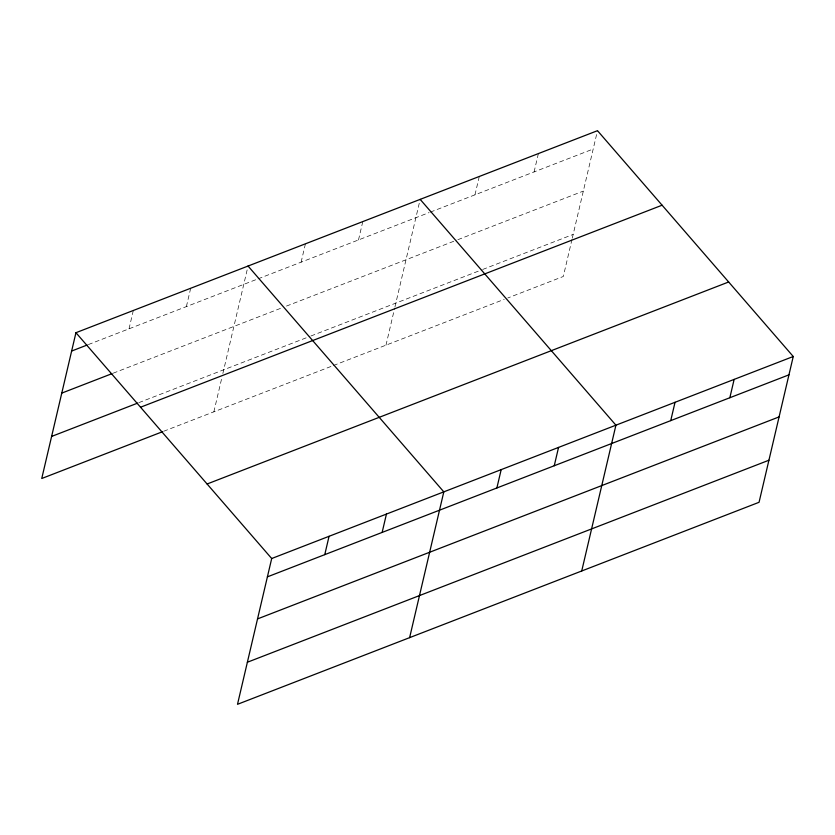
<?xml version="1.0" encoding="UTF-8"?>
<svg xmlns="http://www.w3.org/2000/svg" width="835" height="835" viewBox="0 0 835 835"><rect width="100%" height="100%" fill="white"/><g stroke="black" fill="none" stroke-linecap="round" stroke-linejoin="round"><path stroke-width="0.63" stroke-dasharray="4.17 3.13" d="M129.018 328.823L133.318 310.484M186.382 306.602L190.683 288.263M213.864 411.832L221.692 378.432M222.862 373.485L248.058 266.041M301.122 262.159L305.422 243.82M358.497 239.937L362.797 221.599M385.979 345.168L394.684 308.052M394.965 306.821L420.172 199.377M474.979 194.816L479.28 176.477M534.087 171.927L538.387 153.588M572.006 239.374L563.301 276.479L507.816 297.97M572.299 238.132L597.495 130.688M88.374 344.563L256.898 279.287M258.099 278.827L429.138 212.57M430.349 212.111L593.194 149.027M113.174 373.193L281.698 307.917M286.478 306.069L456.672 240.146M457.872 239.676L583.331 191.09M138.871 402.637L309.785 336.442M310.975 335.973L481.492 269.935M482.693 269.465L573.165 234.416M163.66 431.267L332.194 366.001M333.384 365.532L504.194 299.379"/><path stroke-width="1.25" d="M75.943 332.706L271.699 558.521L237.505 704.312L759.057 502.294L793.25 356.503L597.495 130.688L75.943 332.706L41.75 478.497L162.47 431.737M324.763 554.638L329.063 536.3M382.138 532.417L386.438 514.078M409.62 637.648L443.813 491.857L248.058 266.041M496.877 487.974L501.177 469.635M554.252 465.753L558.552 447.414M581.724 570.983L615.927 425.192L420.172 199.377M670.735 420.631L675.035 402.293M729.842 397.742L734.142 379.403M71.643 351.044L87.184 345.022M61.78 393.097L111.974 373.662M51.613 436.434L137.671 403.107M140.541 407.23L662.092 205.212M207.101 483.997L728.652 281.99M271.699 558.521L793.25 356.503M267.398 576.86L788.95 374.842M257.535 618.912L779.086 416.905M247.369 662.249L768.92 460.231"/></g></svg>
